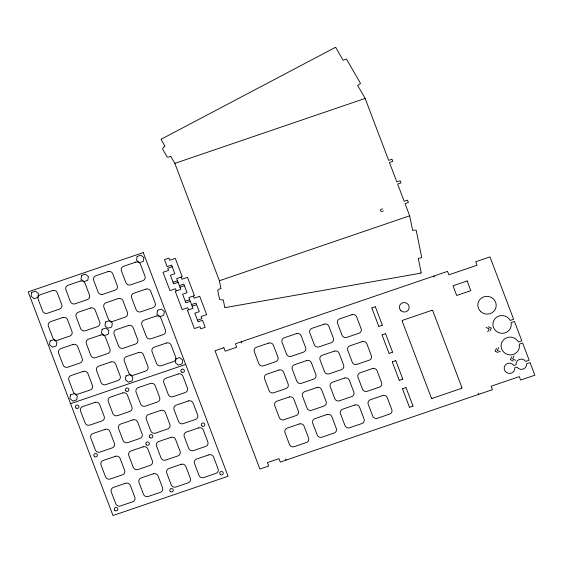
<?xml version="1.0" encoding="UTF-8"?>
<svg xmlns="http://www.w3.org/2000/svg" width="563" height="563" viewBox="0 0 563 563"><rect width="100%" height="100%" fill="white"/><g stroke="black" fill="none" stroke-linecap="round" stroke-linejoin="round"><path stroke-width="0.84" d="M402.137 320.868L402.376 320.41M461.963 387.865L461.737 388.273M421.152 272.717L420.85 273.125M487.72 331.783L489.12 328.869L486.087 327.469M489.944 331.023L491.344 328.109L488.304 326.709M496.482 348.272L495.081 351.185L498.121 352.586M498.705 347.519L497.298 350.432L500.338 351.833M511.774 356.731L510.374 359.644L513.414 361.045M513.998 355.971L512.59 358.884L515.631 360.285M161.37 139.152L161.222 139.645M161.511 139.047L335.098 47.538M161.285 139.821L165.029 146.324A5.926 5.707 12 0 0 162.51 148.956L167.141 157A5.926 5.707 12 0 0 170.814 156.373L174.847 163.376L365.148 98.419L388.639 160.349L391.968 159.209L392.784 161.37L389.455 162.503L396.816 181.912L400.145 180.772L400.962 182.933L397.633 184.066L404.178 201.315L407.506 200.182L408.386 202.511L405.057 203.651L409.667 215.805L412.623 230.387A14.807 14.258 12 0 1 416.184 230.19L421.708 257.481A14.807 14.258 12 0 1 418.309 258.501L421.145 272.52M172.194 266.728L167.753 268.241L168.569 270.395L163.024 272.288L169.97 290.621L175.522 288.728L176.339 290.881M382.53 208.831L381.285 209.26A1.154 1.112 12 0 0 380.602 210.682A1.154 1.112 12 0 0 382.087 211.364L383.333 210.935M173.066 282.253L177.507 280.74M178.119 282.359L173.678 283.872L170.406 275.251L174.847 273.731L171.574 265.11L167.141 266.623L164.48 259.613L168.921 258.1L169.737 260.254L175.283 258.361L182.236 276.693L176.691 278.586L180.779 289.368L175.227 291.261L182.18 309.587L187.732 307.694L188.549 309.854M179.344 285.596L183.784 284.076L187.057 292.704L182.616 294.217L185.889 302.845L190.329 301.332M179.963 287.207L184.397 285.694M224.736 307.102L223.251 299.833A5.926 5.707 12 0 1 219.542 299.319L217.712 290.325A5.926 5.707 12 0 1 220.963 288.587L219.366 280.754L409.667 215.805M185.276 301.226L189.717 299.713M191.554 304.562L195.994 303.049L199.267 311.677L194.826 313.19L198.099 321.811L202.539 320.298L205.192 327.307L200.759 328.82L199.935 326.667L194.39 328.56L187.437 310.227L192.989 308.334L188.894 297.553L194.446 295.659L187.493 277.334L181.948 279.227L181.124 277.073M192.166 306.181L196.607 304.667M197.486 320.199L201.92 318.679L201.104 316.526L206.656 314.633L199.703 296.3L194.151 298.2L193.334 296.039M70.565 403.692L185.67 364.409M371.897 307.87L375.225 306.729M378.934 326.413L382.263 325.273M402.524 320.34L431.969 310.283M382.122 334.823L385.451 333.683M389.153 353.367L392.481 352.234M392.348 361.777L395.676 360.644M399.378 380.321L402.707 379.188M402.566 388.73L405.895 387.597M432.131 398.407L461.583 388.35M409.604 407.274L412.932 406.141M335.224 47.489L335.815 47.651M225.425 307.56L420.681 273.182M432.088 310.262L432.658 310.509M431.997 398.435L431.441 398.182M225.263 307.567L224.799 307.278M335.9 47.771L343.134 60.29A14.807 14.258 12 0 1 346.435 59.024L360.51 83.394A14.807 14.258 12 0 1 357.632 85.4L365.148 98.419M433.862 276.046L434.27 277.123M478.325 393.277L478.733 394.353M432.729 310.635L461.927 387.625M402.172 321.065L431.371 398.055M375.38 306.8L382.333 325.132M385.599 333.753L392.552 352.086M395.824 360.707L402.777 379.04M406.05 387.668L413.003 405.993M371.826 308.017L378.779 326.343M382.052 334.971L389.005 353.297M392.277 361.925L399.223 380.25M402.496 388.878L409.449 407.204M174.847 163.376L219.366 280.754M241.182 341.811L241.59 342.888M285.645 459.035L286.053 460.119M31.732 292.422L31.064 296.18L34.104 298.671L37.82 297.405L38.495 293.647L35.448 291.148L31.732 292.422M50.135 340.939L49.467 344.697L52.507 347.188L56.223 345.921L56.898 342.163L53.851 339.672L50.135 340.939M81.67 275.377L80.995 279.135L84.042 281.627L87.758 280.36L88.426 276.602L85.386 274.111L81.67 275.377M70.579 394.846L69.911 398.604L72.951 401.095L76.667 399.829L77.342 396.07L74.295 393.579L70.579 394.846M102.114 329.285L101.446 333.043L104.486 335.541L108.202 334.267L108.877 330.509L105.83 328.018L102.114 329.285M105.619 322.001L104.943 325.759L107.99 328.257L111.706 326.983L112.375 323.225L109.335 320.734L105.619 322.001M137.154 256.439L136.478 260.197L139.525 262.696L143.241 261.422L143.91 257.664L140.87 255.173L137.154 256.439M126.063 375.908L125.394 379.666L128.434 382.164L132.15 380.891L132.826 377.133L129.779 374.641L126.063 375.908M157.598 310.347L156.922 314.112L159.969 316.603L163.685 315.336L164.354 311.571L161.314 309.08L157.598 310.347M176.001 358.863L175.325 362.628L178.372 365.12L182.088 363.853L182.757 360.088L179.717 357.596L176.001 358.863M143.255 252.576L28.15 291.859L112.987 515.532L228.085 476.249L143.255 252.576M52.549 290.55L40.346 294.716A3.674 3.54 12 0 0 38.171 299.234L42.668 311.093A3.674 3.54 12 0 0 47.376 313.26L59.579 309.094A3.674 3.54 12 0 0 61.754 304.576L57.257 292.718A3.674 3.54 12 0 0 52.549 290.55M80.291 281.085L68.088 285.251A3.674 3.54 12 0 0 65.913 289.762L70.41 301.627A3.674 3.54 12 0 0 75.118 303.795L87.321 299.629A3.674 3.54 12 0 0 89.496 295.111L84.999 283.252A3.674 3.54 12 0 0 80.291 281.085M108.033 271.612L95.823 275.779A3.674 3.54 12 0 0 93.655 280.297L98.152 292.155A3.674 3.54 12 0 0 102.86 294.322L115.063 290.156A3.674 3.54 12 0 0 117.238 285.645L112.741 273.78A3.674 3.54 12 0 0 108.033 271.612M135.774 262.147L123.564 266.313A3.674 3.54 12 0 0 121.397 270.831L125.894 282.689A3.674 3.54 12 0 0 130.602 284.857L142.805 280.691A3.674 3.54 12 0 0 144.98 276.173L140.483 264.314A3.674 3.54 12 0 0 135.774 262.147M62.775 317.504L50.564 321.67A3.674 3.54 12 0 0 48.397 326.188L52.894 338.046A3.674 3.54 12 0 0 57.602 340.214L69.805 336.048A3.674 3.54 12 0 0 71.98 331.537L67.483 319.671A3.674 3.54 12 0 0 62.775 317.504M90.516 308.038L78.306 312.205A3.674 3.54 12 0 0 76.139 316.723L80.636 328.581A3.674 3.54 12 0 0 85.344 330.748L97.547 326.582A3.674 3.54 12 0 0 99.721 322.064L95.224 310.206A3.674 3.54 12 0 0 90.516 308.038M118.258 298.566L106.048 302.732A3.674 3.54 12 0 0 103.873 307.25L108.377 319.108A3.674 3.54 12 0 0 113.086 321.276L125.289 317.11A3.674 3.54 12 0 0 127.463 312.599L122.966 300.733A3.674 3.54 12 0 0 118.258 298.566M146 289.101L133.79 293.267A3.674 3.54 12 0 0 131.615 297.785L136.119 309.643A3.674 3.54 12 0 0 140.827 311.811L153.03 307.644A3.674 3.54 12 0 0 155.205 303.126L150.701 291.268A3.674 3.54 12 0 0 146 289.101M72.993 344.457L60.79 348.624A3.674 3.54 12 0 0 58.615 353.142L63.112 365A3.674 3.54 12 0 0 67.82 367.167L80.03 363.001A3.674 3.54 12 0 0 82.205 358.49L77.701 346.625A3.674 3.54 12 0 0 72.993 344.457M100.735 334.992L88.532 339.158A3.674 3.54 12 0 0 86.357 343.676L90.854 355.534A3.674 3.54 12 0 0 95.562 357.702L107.772 353.536A3.674 3.54 12 0 0 109.94 349.018L105.443 337.16A3.674 3.54 12 0 0 100.735 334.992M128.477 325.52L116.274 329.686A3.674 3.54 12 0 0 114.099 334.204L118.596 346.062A3.674 3.54 12 0 0 123.304 348.237L135.514 344.07A3.674 3.54 12 0 0 137.682 339.552L133.185 327.694A3.674 3.54 12 0 0 128.477 325.52M156.218 316.054L144.015 320.22A3.674 3.54 12 0 0 141.841 324.738L146.338 336.597A3.674 3.54 12 0 0 151.046 338.764L163.256 334.598A3.674 3.54 12 0 0 165.423 330.08L160.927 318.222A3.674 3.54 12 0 0 156.218 316.054M83.218 371.411L71.015 375.577A3.674 3.54 12 0 0 68.841 380.095L73.338 391.954A3.674 3.54 12 0 0 78.046 394.121L90.256 389.955A3.674 3.54 12 0 0 92.423 385.444L87.927 373.579A3.674 3.54 12 0 0 83.218 371.411M110.96 361.946L98.757 366.112A3.674 3.54 12 0 0 96.583 370.63L101.08 382.488A3.674 3.54 12 0 0 105.788 384.656L117.991 380.489A3.674 3.54 12 0 0 120.165 375.971L115.668 364.113A3.674 3.54 12 0 0 110.96 361.946M138.702 352.48L126.492 356.639A3.674 3.54 12 0 0 124.324 361.157L128.821 373.016A3.674 3.54 12 0 0 133.53 375.19L145.733 371.024A3.674 3.54 12 0 0 147.907 366.506L143.41 354.648A3.674 3.54 12 0 0 138.702 352.48M166.444 343.008L154.234 347.174A3.674 3.54 12 0 0 152.066 351.692L156.563 363.55A3.674 3.54 12 0 0 161.271 365.718L173.474 361.552A3.674 3.54 12 0 0 175.649 357.033L171.152 345.175A3.674 3.54 12 0 0 166.444 343.008M223.877 347.716L215.024 350.735L259.895 469.042L268.748 466.023L267.439 462.575L278.981 458.634L280.283 462.082L492.421 389.68L491.119 386.232L519.304 376.612L520.606 380.06L534.85 375.197L530.065 362.586L526.588 363.768A5.327 5.13 12 0 1 516.897 367.076L514.779 367.801A5.327 5.13 12 0 1 508.171 373.248A5.327 5.13 12 0 1 505.138 365.267A5.327 5.13 12 0 1 513.899 365.471L516.011 364.747A5.327 5.13 12 0 1 525.708 361.439L529.178 360.25L522.64 343.001L519.234 344.162A9.212 8.874 12 0 1 508.319 354.662A9.212 8.874 12 0 1 502.949 340.509A9.212 8.874 12 0 1 518.417 342.008L521.817 340.847L514.462 321.438L511.056 322.599A9.212 8.874 12 0 1 500.141 333.099A9.212 8.874 12 0 1 494.771 318.947A9.212 8.874 12 0 1 510.24 320.446L513.639 319.284L489.979 256.897L475.735 261.753L477.044 265.208L448.859 274.828L447.55 271.373L235.411 343.782L236.72 347.23L225.186 351.171L223.877 347.716M94.964 402.39L82.761 406.549A3.674 3.54 12 0 0 80.586 411.067L85.083 422.926A3.674 3.54 12 0 0 89.791 425.1L102.002 420.934A3.674 3.54 12 0 0 104.176 416.416L99.672 404.558A3.674 3.54 12 0 0 94.964 402.39M122.706 392.918L110.503 397.084A3.674 3.54 12 0 0 108.328 401.602L112.825 413.46A3.674 3.54 12 0 0 117.533 415.628L129.743 411.462A3.674 3.54 12 0 0 131.911 406.943L127.414 395.085A3.674 3.54 12 0 0 122.706 392.918M150.448 383.452L138.245 387.618A3.674 3.54 12 0 0 136.07 392.13L140.567 403.995A3.674 3.54 12 0 0 145.275 406.162L157.485 401.996A3.674 3.54 12 0 0 159.653 397.478L155.156 385.62A3.674 3.54 12 0 0 150.448 383.452M178.189 373.98L165.986 378.146A3.674 3.54 12 0 0 163.812 382.664L168.309 394.522A3.674 3.54 12 0 0 173.017 396.69L185.227 392.524A3.674 3.54 12 0 0 187.395 388.013L182.898 376.147A3.674 3.54 12 0 0 178.189 373.98M268.699 343.092L256.496 347.258A3.674 3.54 12 0 0 254.321 351.769L258.818 363.635A3.674 3.54 12 0 0 263.526 365.802L275.736 361.636A3.674 3.54 12 0 0 277.904 357.118L273.407 345.26A3.674 3.54 12 0 0 268.699 343.092M296.441 333.62L284.238 337.786A3.674 3.54 12 0 0 282.063 342.304L286.56 354.162A3.674 3.54 12 0 0 291.268 356.33L303.478 352.164A3.674 3.54 12 0 0 305.646 347.652L301.149 335.787A3.674 3.54 12 0 0 296.441 333.62M324.182 324.154L311.979 328.32A3.674 3.54 12 0 0 309.805 332.839L314.302 344.697A3.674 3.54 12 0 0 319.01 346.864L331.22 342.698A3.674 3.54 12 0 0 333.387 338.18L328.891 326.322A3.674 3.54 12 0 0 324.182 324.154M351.924 314.689L339.721 318.855A3.674 3.54 12 0 0 337.547 323.366L342.044 335.231A3.674 3.54 12 0 0 346.752 337.399L358.955 333.233A3.674 3.54 12 0 0 361.129 328.715L356.632 316.856A3.674 3.54 12 0 0 351.924 314.689M467.149 280.958L453.025 285.779L456.706 295.484L470.83 290.663L467.149 280.958M105.19 429.344L92.986 433.51A3.674 3.54 12 0 0 90.812 438.021L95.309 449.886A3.674 3.54 12 0 0 100.017 452.054L112.227 447.888A3.674 3.54 12 0 0 114.395 443.37L109.898 431.511A3.674 3.54 12 0 0 105.19 429.344M132.931 419.871L120.728 424.038A3.674 3.54 12 0 0 118.554 428.556L123.051 440.414A3.674 3.54 12 0 0 127.759 442.581L139.962 438.415A3.674 3.54 12 0 0 142.136 433.897L137.639 422.039A3.674 3.54 12 0 0 132.931 419.871M160.673 410.406L148.463 414.572A3.674 3.54 12 0 0 146.296 419.083L150.793 430.948A3.674 3.54 12 0 0 155.501 433.116L167.704 428.95A3.674 3.54 12 0 0 169.878 424.432L165.381 412.573A3.674 3.54 12 0 0 160.673 410.406M188.415 400.933L176.205 405.1A3.674 3.54 12 0 0 174.037 409.618L178.534 421.476A3.674 3.54 12 0 0 183.242 423.643L195.445 419.477A3.674 3.54 12 0 0 197.62 414.966L193.123 403.101A3.674 3.54 12 0 0 188.415 400.933M278.924 370.046L266.714 374.212A3.674 3.54 12 0 0 264.547 378.73L269.044 390.588A3.674 3.54 12 0 0 273.752 392.756L285.955 388.59A3.674 3.54 12 0 0 288.129 384.072L283.632 372.213A3.674 3.54 12 0 0 278.924 370.046M306.666 360.573L294.456 364.74A3.674 3.54 12 0 0 292.288 369.258L296.785 381.116A3.674 3.54 12 0 0 301.494 383.283L313.697 379.117A3.674 3.54 12 0 0 315.871 374.606L311.374 362.748A3.674 3.54 12 0 0 306.666 360.573M334.408 351.108L322.198 355.274A3.674 3.54 12 0 0 320.03 359.792L324.527 371.65A3.674 3.54 12 0 0 329.235 373.818L341.438 369.652A3.674 3.54 12 0 0 343.613 365.134L339.116 353.275A3.674 3.54 12 0 0 334.408 351.108M362.15 341.642L349.94 345.809A3.674 3.54 12 0 0 347.772 350.32L352.269 362.185A3.674 3.54 12 0 0 356.977 364.352L369.18 360.186A3.674 3.54 12 0 0 371.355 355.668L366.858 343.81A3.674 3.54 12 0 0 362.15 341.642M115.415 456.297L103.205 460.464A3.674 3.54 12 0 0 101.037 464.975L105.534 476.84A3.674 3.54 12 0 0 110.242 479.007L122.445 474.841A3.674 3.54 12 0 0 124.62 470.323L120.123 458.465A3.674 3.54 12 0 0 115.415 456.297M143.157 446.825L130.947 450.991A3.674 3.54 12 0 0 128.779 455.509L133.276 467.367A3.674 3.54 12 0 0 137.984 469.535L150.187 465.369A3.674 3.54 12 0 0 152.362 460.858L147.865 448.993A3.674 3.54 12 0 0 143.157 446.825M170.899 437.36L158.689 441.526A3.674 3.54 12 0 0 156.521 446.044L161.018 457.902A3.674 3.54 12 0 0 165.726 460.07L177.929 455.903A3.674 3.54 12 0 0 180.104 451.385L175.607 439.527A3.674 3.54 12 0 0 170.899 437.36M198.64 427.887L186.43 432.053A3.674 3.54 12 0 0 184.256 436.571L188.76 448.43A3.674 3.54 12 0 0 193.468 450.597L205.671 446.431A3.674 3.54 12 0 0 207.846 441.92L203.342 430.062A3.674 3.54 12 0 0 198.64 427.887M289.15 396.999L276.94 401.166A3.674 3.54 12 0 0 274.765 405.684L279.269 417.542A3.674 3.54 12 0 0 283.977 419.709L296.18 415.543A3.674 3.54 12 0 0 298.355 411.025L293.858 399.167A3.674 3.54 12 0 0 289.15 396.999M316.892 387.527L304.682 391.693A3.674 3.54 12 0 0 302.507 396.211L307.011 408.069A3.674 3.54 12 0 0 311.719 410.244L323.922 406.078A3.674 3.54 12 0 0 326.097 401.56L321.593 389.702A3.674 3.54 12 0 0 316.892 387.527M344.626 378.062L332.423 382.228A3.674 3.54 12 0 0 330.249 386.746L334.753 398.604A3.674 3.54 12 0 0 339.454 400.772L351.664 396.605A3.674 3.54 12 0 0 353.838 392.087L349.334 380.229A3.674 3.54 12 0 0 344.626 378.062M372.368 368.596L360.165 372.762A3.674 3.54 12 0 0 357.991 377.273L362.488 389.139A3.674 3.54 12 0 0 367.196 391.306L379.406 387.14A3.674 3.54 12 0 0 381.573 382.622L377.076 370.764A3.674 3.54 12 0 0 372.368 368.596M125.633 483.251L113.43 487.417A3.674 3.54 12 0 0 111.256 491.928L115.76 503.794A3.674 3.54 12 0 0 120.461 505.961L132.671 501.795A3.674 3.54 12 0 0 134.846 497.277L130.342 485.419A3.674 3.54 12 0 0 125.633 483.251M153.375 473.779L141.172 477.945A3.674 3.54 12 0 0 138.998 482.463L143.495 494.321A3.674 3.54 12 0 0 148.203 496.489L160.413 492.322A3.674 3.54 12 0 0 162.58 487.811L158.083 475.946A3.674 3.54 12 0 0 153.375 473.779M181.117 464.313L168.914 468.479A3.674 3.54 12 0 0 166.739 472.997L171.236 484.856A3.674 3.54 12 0 0 175.945 487.023L188.155 482.857A3.674 3.54 12 0 0 190.322 478.339L185.825 466.481A3.674 3.54 12 0 0 181.117 464.313M208.859 454.841L196.656 459.007A3.674 3.54 12 0 0 194.481 463.525L198.978 475.383A3.674 3.54 12 0 0 203.686 477.558L215.896 473.392A3.674 3.54 12 0 0 218.064 468.873L213.567 457.015A3.674 3.54 12 0 0 208.859 454.841M299.368 423.953L287.165 428.119A3.674 3.54 12 0 0 284.991 432.637L289.488 444.496A3.674 3.54 12 0 0 294.196 446.663L306.406 442.497A3.674 3.54 12 0 0 308.573 437.979L304.076 426.121A3.674 3.54 12 0 0 299.368 423.953M327.11 414.488L314.907 418.654A3.674 3.54 12 0 0 312.732 423.165L317.229 435.023A3.674 3.54 12 0 0 321.937 437.198L334.148 433.031A3.674 3.54 12 0 0 336.315 428.513L331.818 416.655A3.674 3.54 12 0 0 327.11 414.488M354.852 405.015L342.649 409.181A3.674 3.54 12 0 0 340.474 413.699L344.971 425.558A3.674 3.54 12 0 0 349.679 427.725L361.889 423.559A3.674 3.54 12 0 0 364.057 419.041L359.56 407.183A3.674 3.54 12 0 0 354.852 405.015M382.594 395.55L370.391 399.716A3.674 3.54 12 0 0 368.216 404.227L372.713 416.092A3.674 3.54 12 0 0 377.421 418.26L389.631 414.094A3.674 3.54 12 0 0 391.799 409.575L387.302 397.717A3.674 3.54 12 0 0 382.594 395.55M125.915 390.94A1.773 1.71 12 0 0 128.857 390.117A1.773 1.71 12 0 0 126.612 388.055A1.773 1.71 12 0 0 125.915 390.94M220.274 474.447A1.773 1.71 12 0 0 223.194 473.582A1.773 1.71 12 0 0 220.914 471.555A1.773 1.71 12 0 0 220.274 474.447M114.852 510.43A1.773 1.71 12 0 0 117.78 509.557A1.773 1.71 12 0 0 115.499 507.537A1.773 1.71 12 0 0 114.852 510.43M181.399 372.002A1.773 1.71 12 0 0 184.34 371.179A1.773 1.71 12 0 0 182.095 369.124A1.773 1.71 12 0 0 181.399 372.002M75.984 407.985A1.773 1.71 12 0 0 78.926 407.162A1.773 1.71 12 0 0 76.681 405.1A1.773 1.71 12 0 0 75.984 407.985M170.336 491.492A1.773 1.71 12 0 0 173.263 490.619A1.773 1.71 12 0 0 170.983 488.6A1.773 1.71 12 0 0 170.336 491.492M146.366 444.847A1.773 1.71 12 0 0 149.301 444.024A1.773 1.71 12 0 0 147.063 441.962A1.773 1.71 12 0 0 146.366 444.847M201.85 425.91A1.773 1.71 12 0 0 204.784 425.093A1.773 1.71 12 0 0 202.539 423.031A1.773 1.71 12 0 0 201.85 425.91M149.892 437.585A1.773 1.71 12 0 0 152.812 436.712A1.773 1.71 12 0 0 150.532 434.692A1.773 1.71 12 0 0 149.892 437.585M94.408 456.523A1.773 1.71 12 0 0 97.329 455.65A1.773 1.71 12 0 0 95.048 453.623A1.773 1.71 12 0 0 94.408 456.523M400.912 310.706A4.912 4.736 12 0 0 409.048 308.44A4.912 4.736 12 0 0 402.841 302.739A4.912 4.736 12 0 0 400.912 310.706M480.725 311.635A9.212 8.874 12 0 0 495.968 307.377A9.212 8.874 12 0 0 484.328 296.687A9.212 8.874 12 0 0 480.725 311.635"/></g></svg>
